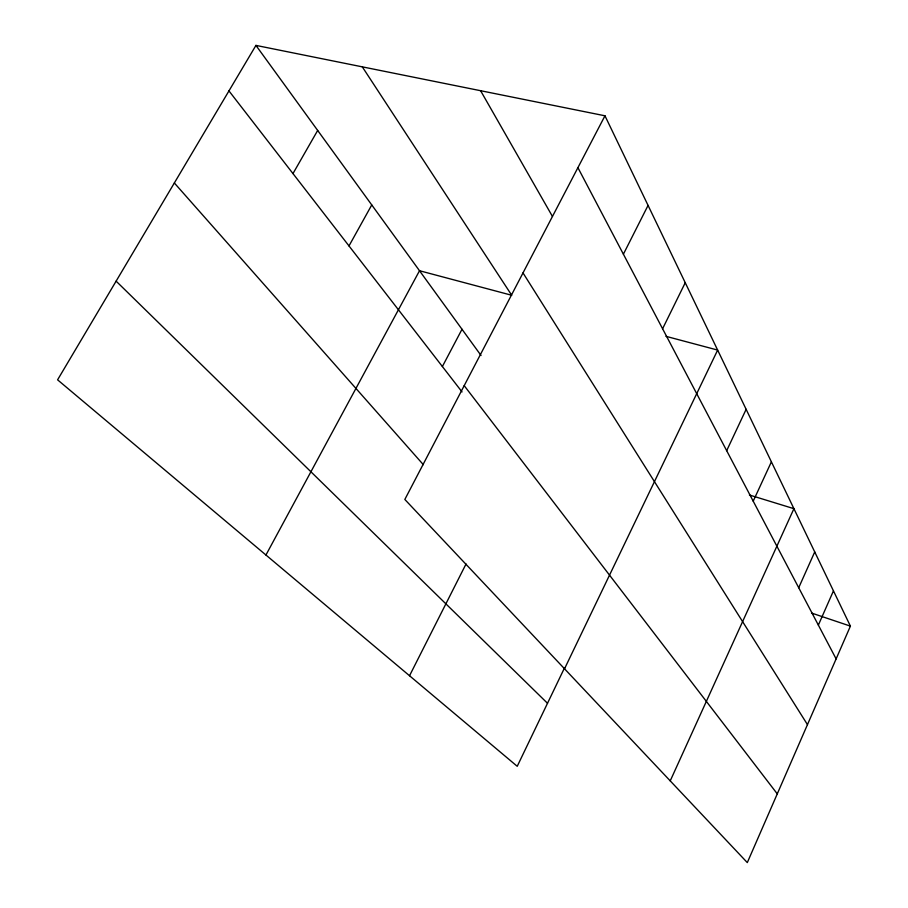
<?xml version="1.0" encoding="UTF-8"?>
<svg xmlns="http://www.w3.org/2000/svg" width="908" height="908" viewBox="0 0 908 908"><rect width="100%" height="100%" fill="white"/><g stroke="black" fill="none" stroke-linecap="round" stroke-linejoin="round"><path stroke-width="1.36" d="M604.966 115.793L850.41 626.123L747.307 862.6L404.832 499.457L604.966 115.793L255.942 45.4L57.59 379.828L517.231 766.295L564.617 667.686M818.358 625.101L833.453 590.881M798.711 587.726L814.726 551.939M670.229 780.88L793.921 508.673L749.418 494.996M753.209 501.171L771.391 461.832M726.672 450.686L746.138 409.326M564.526 668.799L717.649 350.079L665.95 336.323M662.59 328.753L685.245 282.706M623.399 254.183L648.062 205.401M409.531 675.745L466.054 563.947M442.378 366.526L462.013 329.264M265.942 555.015L419.519 270.732L511.726 295.27L362.303 66.852M348.99 245.932L371.758 204.936M292.978 173.587L317.675 130.446M811.548 613.048L850.41 626.123M116.122 281.151L547.513 703.291M174.347 182.973L423.344 464.68M228.952 90.902L462.036 391.916M464.204 385.639L777.271 793.864M255.942 45.4L481.036 355.482M523.008 272.911L807.462 724.629M480.604 90.709L552.45 216.444M577.908 167.651L836.12 658.902"/></g></svg>
